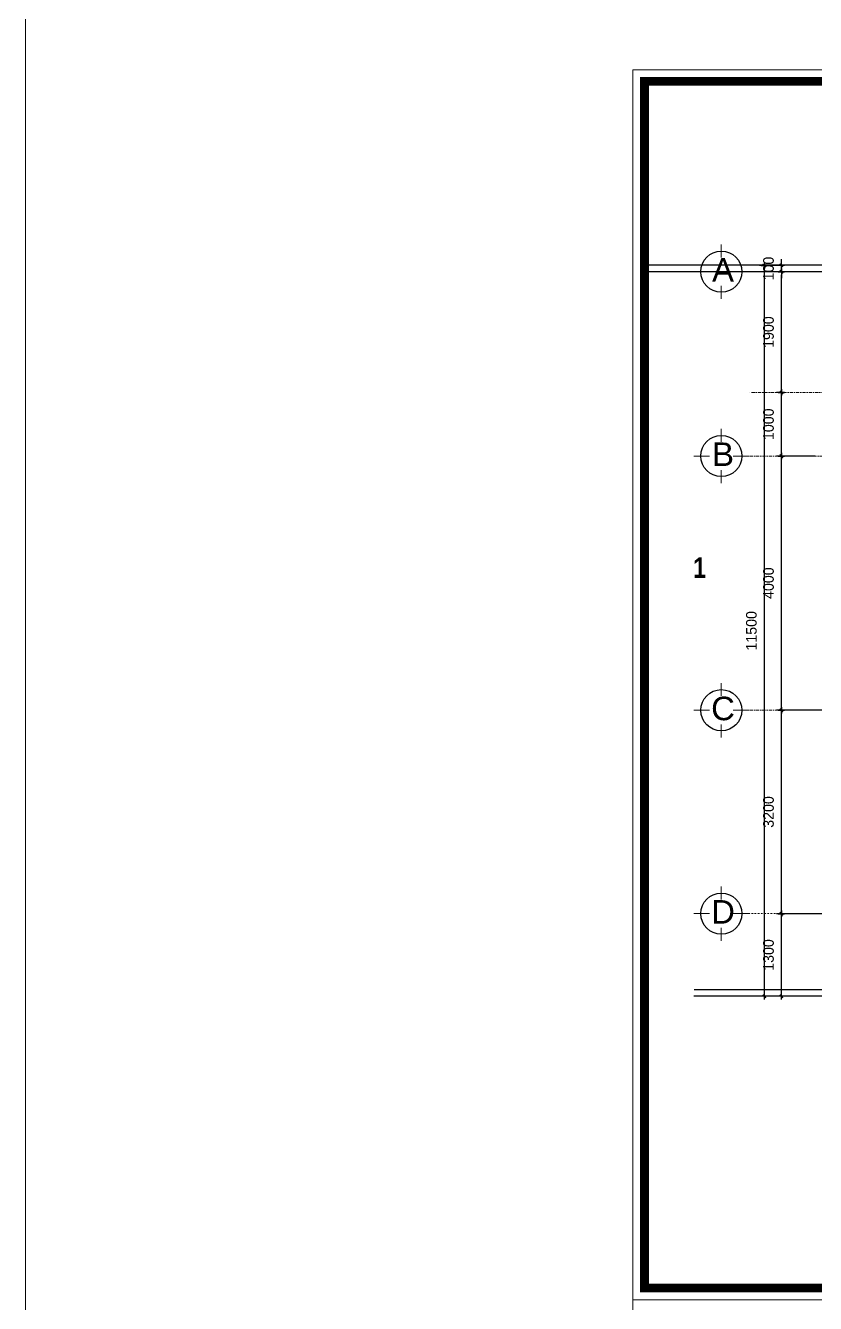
# Model space of a CAD drawing. Header units: millimetres. Extents: x 615730 to 2792744, y 139412 to 597571.
# Drawn here: x 1251388 to 1263817, y 255942 to 276047 of the extents above; entities that cross this region are included whole.
import ezdxf
from ezdxf.enums import TextEntityAlignment as Align

# ---------------------------------------------------------------- set-up
doc = ezdxf.new("R2010")
doc.units = ezdxf.units.MM
doc.header["$MEASUREMENT"] = 0
doc.header["$PDMODE"] = 34
doc.linetypes.add('DASHDOT', pattern=[1, 0.5, -0.25, 0, -0.25])
doc.layers.get('0').update_dxf_attribs({"lineweight": 5})
for name, color, linetype, lineweight in [('0.1(9)', 9, 'Continuous', 13), ('KT', 148, 'Continuous', 18), ('NTHAY1', 61, 'Continuous', 25), ('thay', 7, 'Continuous', 15), ('TIM TRUC', 149, 'DASHDOT', 9)]:
    doc.layers.add(name, color=color, linetype=linetype, lineweight=lineweight)
for name, color, linetype in [('H', 252, 'Continuous'), ('netthay', 3, 'Continuous'), ('TEXT', 2, 'Continuous'), ('VL', 155, 'Continuous')]:
    doc.layers.add(name, color=color, linetype=linetype)
doc.styles.add('H280', font='', dxfattribs={"height": 200})
doc.styles.add('KT OZON', font='', dxfattribs={"height": 200})
doc.styles.get("Standard").update_dxf_attribs({"font": ''})
doc.styles.add('VNI-AVO', font='vni-roms.shx')
doc.styles.get('H280').set_extended_font_data('VNI-Avo')
doc.styles.get('KT OZON').set_extended_font_data('VNI-Helve')
doc.styles.get('Standard').set_extended_font_data('VNI-Avo')
doc.dimstyles.new('1-50b', dxfattribs={"dimtxt": 167, "dimasz": 50, "dimexe": 75, "dimexo": 150, "dimgap": 120, "dimtad": 1, "dimdec": 0, "dimzin": 12, "dimtxsty": 'VNI-AVO', "dimblk": ']', "dimcen": 0, "dimdle": 50, "dimclrd": 252, "dimclre": 252, "dimclrt": 2, "dimadec": 0, "dimazin": 0, "dimtfac": 1, "dimtdec": 0, "dimtix": 1, "dimtmove": 2, "dimatfit": 0, "dimldrblk": 'OPEN90', "dimfxl": 1, "dimlwd": -1, "dimlwe": -1, "dimarcsym": 0})

# ---------------------------------------------------------------- blocks, each defined once
blk = doc.blocks.new('TRUC 1')
at = {"ltscale": 50}
blk.add_circle((0, -9525), 8572, dxfattribs=at)
at = {"layer": '0.1(9)', "ltscale": 50}
for p, q in [((0, -3572), (0, 1782)), ((-4942, -9525), (-11427, -9525)), ((4942, -9525), (11427, -9525)), ((0, -15478), (0, -20832))]:
    blk.add_line(p, q, dxfattribs=at)
at = {"layer": 'TEXT', "ltscale": 50, "style": 'H280'}
blk.add_attdef('1', text='', height=10478, dxfattribs=at).set_placement((-214, -4892), align=Align.CENTER)
blk = doc.blocks.new(']')
for p, q in [((1, 0), (-1, 0)), ((0, 1), (0, -1))]:
    blk.add_line(p, q)
at = {"color": 9, "const_width": 0.4}
blk.add_lwpolyline([(-0.51, -0.51), (0.51, 0.51)], dxfattribs=at)
blk = doc.blocks.new('*D2636')
at = {"layer": 'DEFPOINTS', "color": 0, "ltscale": 10, "transparency": 16777216}
for p in [(1263282, 262074), (1265092, 262074), (1265092, 260774, -12)]:
    blk.add_point(p, dxfattribs=at)
at = {"layer": 'VL', "color": 252, "ltscale": 10, "transparency": 16777216}
for p, q in [((1264942, 262074), (1263207, 262074)), ((1263282, 260824), (1263282, 262024)), ((1264942, 260774), (1263207, 260774))]:
    blk.add_line(p, q, dxfattribs=at)
at = {"layer": 'VL', "color": 252, "ltscale": 10, "transparency": 16777216, "xscale": 50, "yscale": 50, "zscale": 50}
for p, rotation in [((1263282, 262074), 90), ((1263282, 260774), 270)]:
    blk.add_blockref(']', p, dxfattribs=dict(at, rotation=rotation))
at = {"layer": 'VL', "color": 2, "ltscale": 10, "transparency": 16777216, "insert": (1263079, 261424), "char_height": 167, "attachment_point": 5, "rotation": 90, "style": 'VNI-AVO'}
blk.add_mtext('1300', dxfattribs=at)
blk = doc.blocks.new('_Open90')
at = {"color": 0, "linetype": 'ByBlock', "lineweight": -2}
for p, q in [((0, 0), (-1, 0)), ((-0.5, 0.5), (0, 0)), ((0, 0), (-0.5, -0.5))]:
    blk.add_line(p, q, dxfattribs=at)
blk = doc.blocks.new('*D2637')
at = {"layer": 'DEFPOINTS', "color": 0, "ltscale": 10, "transparency": 16777216}
for p in [(1263282, 265274), (1264072, 265274, -3), (1265092, 262074)]:
    blk.add_point(p, dxfattribs=at)
at = {"layer": 'VL', "color": 252, "ltscale": 10, "transparency": 16777216}
for p, q in [((1263922, 265274), (1263207, 265274)), ((1263282, 262124), (1263282, 265224)), ((1264942, 262074), (1263207, 262074))]:
    blk.add_line(p, q, dxfattribs=at)
at = {"layer": 'VL', "color": 252, "ltscale": 10, "transparency": 16777216, "xscale": 50, "yscale": 50, "zscale": 50}
for p, rotation in [((1263282, 265274), 90), ((1263282, 262074), 270)]:
    blk.add_blockref(']', p, dxfattribs=dict(at, rotation=rotation))
at = {"layer": 'VL', "color": 2, "ltscale": 10, "transparency": 16777216, "insert": (1263079, 263674), "char_height": 167, "attachment_point": 5, "rotation": 90, "style": 'VNI-AVO'}
blk.add_mtext('3200', dxfattribs=at)
blk = doc.blocks.new('*D2638')
at = {"layer": 'DEFPOINTS', "color": 0, "ltscale": 10, "transparency": 16777216}
for p in [(1263282, 269274), (1263964, 269274), (1264072, 265274, -3)]:
    blk.add_point(p, dxfattribs=at)
at = {"layer": 'VL', "color": 252, "ltscale": 10, "transparency": 16777216}
for p, q in [((1263814, 269274), (1263207, 269274)), ((1263282, 265324), (1263282, 269224)), ((1263922, 265274), (1263207, 265274))]:
    blk.add_line(p, q, dxfattribs=at)
at = {"layer": 'VL', "color": 252, "ltscale": 10, "transparency": 16777216, "xscale": 50, "yscale": 50, "zscale": 50}
for p, rotation in [((1263282, 269274), 90), ((1263282, 265274), 270)]:
    blk.add_blockref(']', p, dxfattribs=dict(at, rotation=rotation))
at = {"layer": 'VL', "color": 2, "ltscale": 10, "transparency": 16777216, "insert": (1263079, 267274), "char_height": 167, "attachment_point": 5, "rotation": 90, "style": 'VNI-AVO'}
blk.add_mtext('4000', dxfattribs=at)
blk = doc.blocks.new('*D2639')
at = {"layer": 'DEFPOINTS', "color": 0, "ltscale": 10, "transparency": 16777216}
for p in [(1263282, 270274), (1263463, 270274, 0), (1263964, 269274)]:
    blk.add_point(p, dxfattribs=at)
at = {"layer": 'VL', "color": 252, "ltscale": 10, "transparency": 16777216}
for p, q in [((1263313, 270274), (1263207, 270274)), ((1263282, 269324), (1263282, 270224)), ((1263814, 269274), (1263207, 269274))]:
    blk.add_line(p, q, dxfattribs=at)
at = {"layer": 'VL', "color": 252, "ltscale": 10, "transparency": 16777216, "xscale": 50, "yscale": 50, "zscale": 50}
for p, rotation in [((1263282, 270274), 90), ((1263282, 269274), 270)]:
    blk.add_blockref(']', p, dxfattribs=dict(at, rotation=rotation))
at = {"layer": 'VL', "color": 2, "ltscale": 10, "transparency": 16777216, "insert": (1263079, 269774), "char_height": 167, "attachment_point": 5, "rotation": 90, "style": 'VNI-AVO'}
blk.add_mtext('1000', dxfattribs=at)
blk = doc.blocks.new('*D2640')
at = {"layer": 'DEFPOINTS', "color": 0, "ltscale": 10, "transparency": 16777216}
for p in [(1263282, 272174), (1263463, 272174), (1263463, 270274, 0)]:
    blk.add_point(p, dxfattribs=at)
at = {"layer": 'VL', "color": 252, "ltscale": 10, "transparency": 16777216}
for p, q in [((1263313, 272174), (1263207, 272174)), ((1263282, 270324), (1263282, 272124)), ((1263313, 270274), (1263207, 270274))]:
    blk.add_line(p, q, dxfattribs=at)
at = {"layer": 'VL', "color": 252, "ltscale": 10, "transparency": 16777216, "xscale": 50, "yscale": 50, "zscale": 50}
for p, rotation in [((1263282, 272174), 90), ((1263282, 270274), 270)]:
    blk.add_blockref(']', p, dxfattribs=dict(at, rotation=rotation))
at = {"layer": 'VL', "color": 2, "ltscale": 10, "transparency": 16777216, "insert": (1263079, 271224), "char_height": 167, "attachment_point": 5, "rotation": 90, "style": 'VNI-AVO'}
blk.add_mtext('1900', dxfattribs=at)
blk = doc.blocks.new('*D2641')
at = {"layer": 'DEFPOINTS', "color": 0, "ltscale": 10, "transparency": 16777216}
for p in [(1263282, 272274), (1263463, 272274), (1263463, 272174)]:
    blk.add_point(p, dxfattribs=at)
at = {"layer": 'VL', "color": 252, "ltscale": 10, "transparency": 16777216}
for p, q in [((1263313, 272274), (1263207, 272274)), ((1263282, 272324), (1263282, 272374)), ((1263282, 272174), (1263282, 272274)), ((1263313, 272174), (1263207, 272174)), ((1263282, 272124), (1263282, 272074))]:
    blk.add_line(p, q, dxfattribs=at)
at = {"layer": 'VL', "color": 252, "ltscale": 10, "transparency": 16777216, "xscale": 50, "yscale": 50, "zscale": 50}
for p, rotation in [((1263282, 272274), 270), ((1263282, 272174), 90)]:
    blk.add_blockref(']', p, dxfattribs=dict(at, rotation=rotation))
at = {"layer": 'VL', "color": 2, "ltscale": 10, "transparency": 16777216, "insert": (1263079, 272224), "char_height": 167, "attachment_point": 5, "rotation": 90, "style": 'VNI-AVO'}
blk.add_mtext('100', dxfattribs=at)
blk = doc.blocks.new('*D2642')
at = {"layer": 'DEFPOINTS', "color": 0, "ltscale": 10, "transparency": 16777216}
for p in [(1263014, 272274), (1263463, 272274), (1263463, 260774)]:
    blk.add_point(p, dxfattribs=at)
at = {"layer": 'VL', "color": 252, "ltscale": 10, "transparency": 16777216}
for p, q in [((1263313, 272274), (1262939, 272274)), ((1263014, 260824), (1263014, 272224)), ((1263313, 260774), (1262939, 260774))]:
    blk.add_line(p, q, dxfattribs=at)
at = {"layer": 'VL', "color": 252, "ltscale": 10, "transparency": 16777216, "xscale": 50, "yscale": 50, "zscale": 50}
for p, rotation in [((1263014, 272274), 90), ((1263014, 260774), 270)]:
    blk.add_blockref(']', p, dxfattribs=dict(at, rotation=rotation))
at = {"layer": 'VL', "color": 2, "ltscale": 10, "transparency": 16777216, "insert": (1262810, 266524), "char_height": 167, "attachment_point": 5, "rotation": 90, "style": 'VNI-AVO'}
blk.add_mtext('11500', dxfattribs=at)

msp = doc.modelspace()

# ---------------------------------------------------------------- linework, layer by layer
at = {"layer": 'H', "const_width": 138.2}
msp.add_lwpolyline([(1261127.8, 256183.5), (1288130.6, 256183.5), (1288130.6, 275168.5), (1261127.8, 275168.5)], close=True, dxfattribs=at)
at = {"layer": 'KT', "ltscale": 10}
msp.add_lwpolyline([(1251387.5, 325466.5), (1494978.2, 325466.5), (1494978.2, 210225.3), (1251387.5, 210225.3)], close=True, dxfattribs=at)
at = {"layer": 'thay', "linetype": 'Continuous'}
for points in [[(1260943.4, 255999.2), (1288315, 255999.2), (1288315, 275352.8), (1260943.4, 275352.8)], [(1260943.4, 236645.6), (1288315, 236645.6), (1288315, 255999.2), (1260943.4, 255999.2)]]:
    msp.add_lwpolyline(points, close=True, dxfattribs=at)
at = {"layer": 'TIM TRUC', "ltscale": 100}
for p, q in [((1282181, 270274.2), (1262767.9, 270274.2)), ((1273442, 269274.4), (1262767.9, 269274.5)), ((1267435.6, 265274.5, -13.1), (1262767.9, 265274.5))]:
    msp.add_line(p, q, dxfattribs=at)
at = {"layer": 'TIM TRUC', "ltscale": 50}
msp.add_line((1266242.5, 262074.5), (1262767.9, 262074.5), dxfattribs=at)
at = {"layer": 'VL', "ltscale": 10}
for p, q in [((1288315, 272274.5), (1261127.8, 272274.5)), ((1288315, 272174.5), (1261127.8, 272174.5)), ((1268542.5, 260774.5), (1261901.4, 260774.5)), ((1268542.5, 260874.5), (1261909.8, 260874.5))]:
    msp.add_line(p, q, dxfattribs=at)

# ---------------------------------------------------------------- block references
at = {"layer": 'netthay', "lineweight": -2, "ltscale": 10}
ref = msp.add_blockref('TRUC 1', (1262336.2, 271814.6), dxfattribs=dict(at, xscale=0.03778148023411632, yscale=0.03778148023411632, zscale=0.03778148023411632, rotation=180))
ref.add_attrib('1', 'A', dxfattribs={"layer": 'TEXT', "color": 3, "ltscale": 50, "height": 370.2, "style": 'KT OZON'}).set_placement((1262362.8, 272017.6), align=Align.CENTER)
ref = msp.add_blockref('TRUC 1', (1262336.2, 268914.6), dxfattribs=dict(at, xscale=0.03778148023411632, yscale=0.03778148023411632, zscale=0.03778148023411632, rotation=180))
ref.add_attrib('1', 'B', dxfattribs={"layer": 'TEXT', "color": 3, "ltscale": 50, "height": 370.2, "style": 'KT OZON'}).set_placement((1262362.8, 269117.6), align=Align.CENTER)
ref = msp.add_blockref('TRUC 1', (1262336.2, 264914.6), dxfattribs=dict(at, xscale=0.03778148023411632, yscale=0.03778148023411632, zscale=0.03778148023411632, rotation=180))
ref.add_attrib('1', 'C', dxfattribs={"layer": 'TEXT', "color": 3, "ltscale": 50, "height": 370.2, "style": 'KT OZON'}).set_placement((1262362.8, 265117.6), align=Align.CENTER)
ref = msp.add_blockref('TRUC 1', (1262336.2, 261714.6), dxfattribs=dict(at, xscale=0.03778148023411632, yscale=0.03778148023411632, zscale=0.03778148023411632, rotation=180))
ref.add_attrib('1', 'D', dxfattribs={"layer": 'TEXT', "color": 3, "ltscale": 50, "height": 370.2, "style": 'KT OZON'}).set_placement((1262362.8, 261917.6), align=Align.CENTER)

# ---------------------------------------------------------------- texts
at = {"layer": 'NTHAY1', "insert": (1262096.2, 267677.7, 5.9), "char_height": 320, "width": 22738.24, "attachment_point": 3}
msp.add_mtext('{\\fVNI-Helve-Condense|b1|i0|c0|p2;1}', dxfattribs=at)

# ---------------------------------------------------------------- dimensions: what is measured, and where the dimension line sits
at = {"layer": 'VL', "ltscale": 10}
for base, p1, p2, picture, middle in [((1263013.8, 272274.5), (1263463.1, 260774.5), (1263463.1, 272274.5), '*D2642', (1262810.3, 266524.5)), ((1263282.3, 272274.5), (1263463.1, 272174.5), (1263463.1, 272274.5), '*D2641', (1263078.8, 272224.5)), ((1263282.3, 272174.5), (1263463.1, 270274.2, 0), (1263463.1, 272174.5), '*D2640', (1263078.8, 271224.3)), ((1263282.3, 270274.2), (1263963.9, 269274.5), (1263463.1, 270274.2, 0), '*D2639', (1263078.8, 269774.3)), ((1263282.3, 269274.5), (1264071.8, 265274.5, -2.7), (1263963.9, 269274.5), '*D2638', (1263078.8, 267274.5)), ((1263282.3, 265274.5), (1265092.1, 262074.5), (1264071.8, 265274.5, -2.7), '*D2637', (1263078.8, 263674.5)), ((1263282.3, 262074.5), (1265092.1, 260774.5, -12.2), (1265092.1, 262074.5), '*D2636', (1263078.8, 261424.5))]:
    dim = msp.add_linear_dim(base=base, p1=p1, p2=p2, angle=90, dimstyle='1-50b', override={"dimfxl": 150, "dimarcsym": 1}, dxfattribs=at)
    dim.commit()
    dim.dimension.update_dxf_attribs({"geometry": picture, "text_midpoint": middle})

doc.saveas('drawing.dxf')
